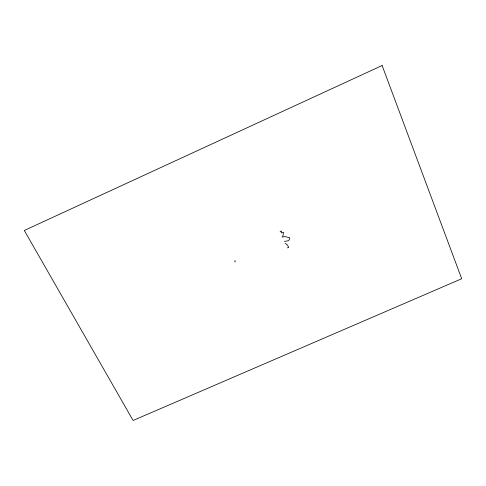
<?xml version="1.0" encoding="UTF-8"?>
<svg xmlns="http://www.w3.org/2000/svg" width="486" height="486" viewBox="0 0 486 486"><rect width="100%" height="100%" fill="white"/><g stroke="black" fill="none" stroke-linecap="round" stroke-linejoin="round"><path stroke-width="0.73" d="M235.242 260.593L234.702 261.535L235.279 261.984M280.082 231.968L280.562 231.136L281.072 231.099L281.552 231.33L281.449 232.867L283.49 232.284L282.949 235.959L282.184 237.089L284.899 236.591L289.711 237.739L289.115 239.999L287.906 240.843L284.45 241.451M287.402 247.848L288.696 247.556L287.542 245.072L285.136 243.243M382.118 65.525L24.3 230.467L133.103 420.475L461.7 278.739L382.118 65.525"/></g></svg>
